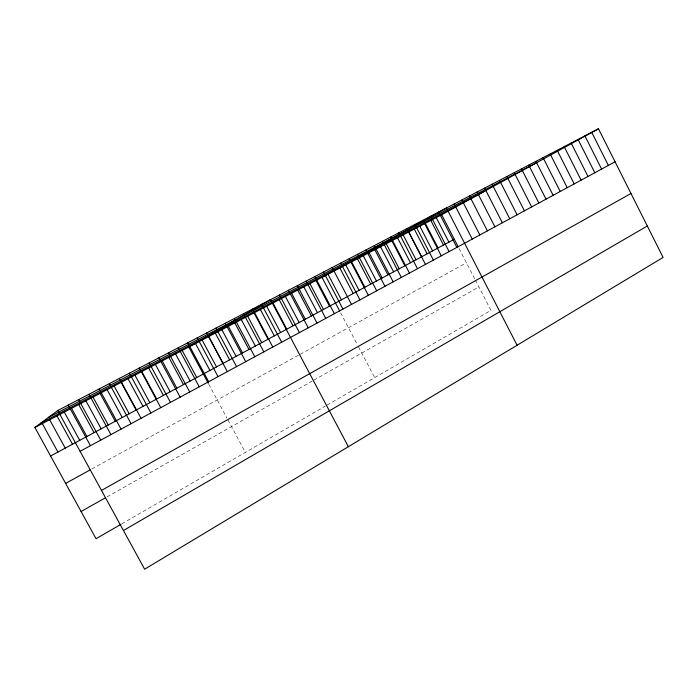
<?xml version="1.0" encoding="UTF-8"?>
<svg xmlns="http://www.w3.org/2000/svg" width="698" height="698" viewBox="0 0 698 698"><rect width="100%" height="100%" fill="white"/><g stroke="black" fill="none" stroke-linecap="round" stroke-linejoin="round"><path stroke-width="0.52" stroke-dasharray="3.49 2.62" d="M121.888 523.779L325.312 406.149M327.048 405.145L490.956 310.366L475.783 280.928M107.134 496.828L312.067 381.143M313.821 380.148L478.898 286.965M91.874 468.951L298.378 355.291M300.14 354.314L466.43 262.788M208.772 384.214L226.929 418.05M227.949 419.96L245.356 452.391M340.58 312.739L357.498 344.943M358.449 346.749L374.66 377.609M459.066 248.497L474.893 279.2"/><path stroke-width="1.05" d="M121.007 524.294L96.045 538.725L34.9 427.473L57.76 410.529L598.483 128.79L663.1 257.431L144.634 569.21L57.76 410.529M123.45 530.506L647.316 226.004M81.099 511.521L105.354 497.831M101.498 490.415L630.975 193.486M65.638 483.4L90.086 469.937M34.9 427.473L441.677 214.757L598.483 128.79M80.087 451.301L615.06 161.796M50.579 455.995L454.302 239.239M40.754 423.128L483.801 191.662M48.319 417.526L536.116 162.983M42.308 423.599L57.925 452.051M68.238 405.067L90.443 445.69M64.277 412.108L79.729 440.342M56.992 415.921L72.496 444.225M49.671 419.751L65.228 448.125M93.008 397.083L108.234 425.038M88.951 394.274L110.93 434.61M85.889 400.809L101.166 428.834M78.638 399.649L100.73 440.133M78.726 404.552L94.056 432.647M71.519 408.321L86.91 436.486M119.41 378.403L141.057 418.303M121.12 382.382L136.127 410.058M114.149 386.029L129.217 413.774M109.342 383.647L131.093 423.695M107.143 389.693L122.263 417.509M99.186 388.943L121.051 429.13M100.093 393.375L115.266 421.26M141.807 371.563L156.657 399.038M139.33 368.029L160.749 407.649M134.95 375.149L149.852 402.694M129.409 373.194L150.942 412.954M128.057 378.761L143.011 406.367M168.628 352.76L189.725 391.971M168.872 357.411L183.522 384.615M162.163 360.918L176.856 388.193M158.935 357.812L180.136 397.153M155.41 364.452L170.164 391.787M149.171 362.899L170.478 402.38M148.63 367.994L163.428 395.408M195.484 343.495L209.924 370.446M187.788 342.779L208.676 381.71M208.274 383.281L188.8 346.993L270.51 299.678L348.363 446.703M182.195 350.448L196.74 377.522M178.243 347.752L199.235 386.823M175.556 353.921L190.144 381.064M221.859 329.709L236.099 356.39M215.987 328.086L236.561 366.616M215.316 333.129L229.607 359.871M208.737 336.567L223.081 363.379M206.652 332.946L227.339 371.615M202.132 340.022L216.52 366.904M197.255 337.841L218.038 376.641M247.677 316.203L261.724 342.631M243.55 313.725L263.835 351.862M241.272 319.553L255.372 346.042M234.432 318.471L254.814 356.748M234.833 322.921L248.977 349.471M228.359 326.306L242.555 352.926M225.245 323.261L245.722 361.66M272.962 302.984L286.817 329.159M266.688 306.265L280.596 332.501M261.593 304.319L281.678 342.203M260.38 309.554L274.34 335.86M252.606 309.005L272.787 347.019M254.046 312.87L268.049 339.237M297.322 285.709L317.023 323.078M297.723 290.028L311.404 315.958M291.581 293.247L305.305 319.239M288.449 290.324L308.254 327.824M285.403 296.476L299.172 322.528M279.514 294.984L299.407 332.614M279.2 299.721L293.012 325.835M339.656 310.976L321.987 277.342L446.45 208.004L517.096 345.231M314.868 276.565L334.386 313.681M315.967 280.491L329.508 306.239M309.921 283.658L323.506 309.467M306.125 281.12L325.739 318.367M303.839 286.834L317.468 312.704M345.763 264.908L359.077 290.359M340.703 263.102L359.95 299.852M339.865 267.997L353.223 293.509M332.152 267.561L351.487 304.433M327.973 274.209L341.427 299.843M323.54 272.046L342.962 309.04M374.809 249.718L387.922 274.881M369.059 252.728L382.207 277.944M365.979 249.928L384.956 286.311M363.274 255.747L376.466 281.024M357.62 254.29L376.684 290.796M357.472 258.792L370.699 284.121M351.626 261.846L364.906 287.236M349.192 258.679L368.343 295.306M398.855 232.8L417.483 268.713M397.537 237.835L410.485 262.771M390.723 237.041L409.438 273.066M391.901 240.784L404.884 265.772M386.23 243.75L399.256 268.791M382.539 241.307L401.341 277.455M380.532 246.726L393.602 271.827M374.285 245.6L393.175 281.87M425.326 223.308L438.065 247.956M422.901 220.271L441.284 255.834M419.821 226.178L432.603 250.887M414.944 224.424L433.406 260.101M414.289 229.075L427.115 253.836M408.731 231.98L421.592 256.803M406.925 228.595L425.475 264.394M403.147 234.903L416.052 259.778M441.677 214.757L458.202 246.822M438.658 212.07L456.867 247.397M436.25 217.593L448.91 242.136M430.806 216.153L449.102 251.603M430.806 220.437L443.5 245.042M469.51 195.99L487.405 230.872M461.875 199.968L479.849 234.964M454.189 203.973L472.241 239.082M499.532 180.346L517.113 214.801M492.099 184.22L509.767 218.779M484.621 188.111L502.359 222.784M477.092 192.037L494.908 226.815M521.519 168.89L538.873 203.022M514.234 172.685L531.667 206.922M506.905 176.507L524.416 210.848M550.155 153.97L567.221 187.683M543.061 157.661L560.206 191.479M535.933 161.386L553.139 195.3M528.744 165.121L546.028 199.148M571.139 143.038L587.986 176.446M564.185 146.659L581.111 180.163M557.196 150.306L574.184 183.914M591.712 132.315L608.359 165.417M584.898 135.866L601.615 169.073M578.04 139.443L594.827 172.746"/></g></svg>
